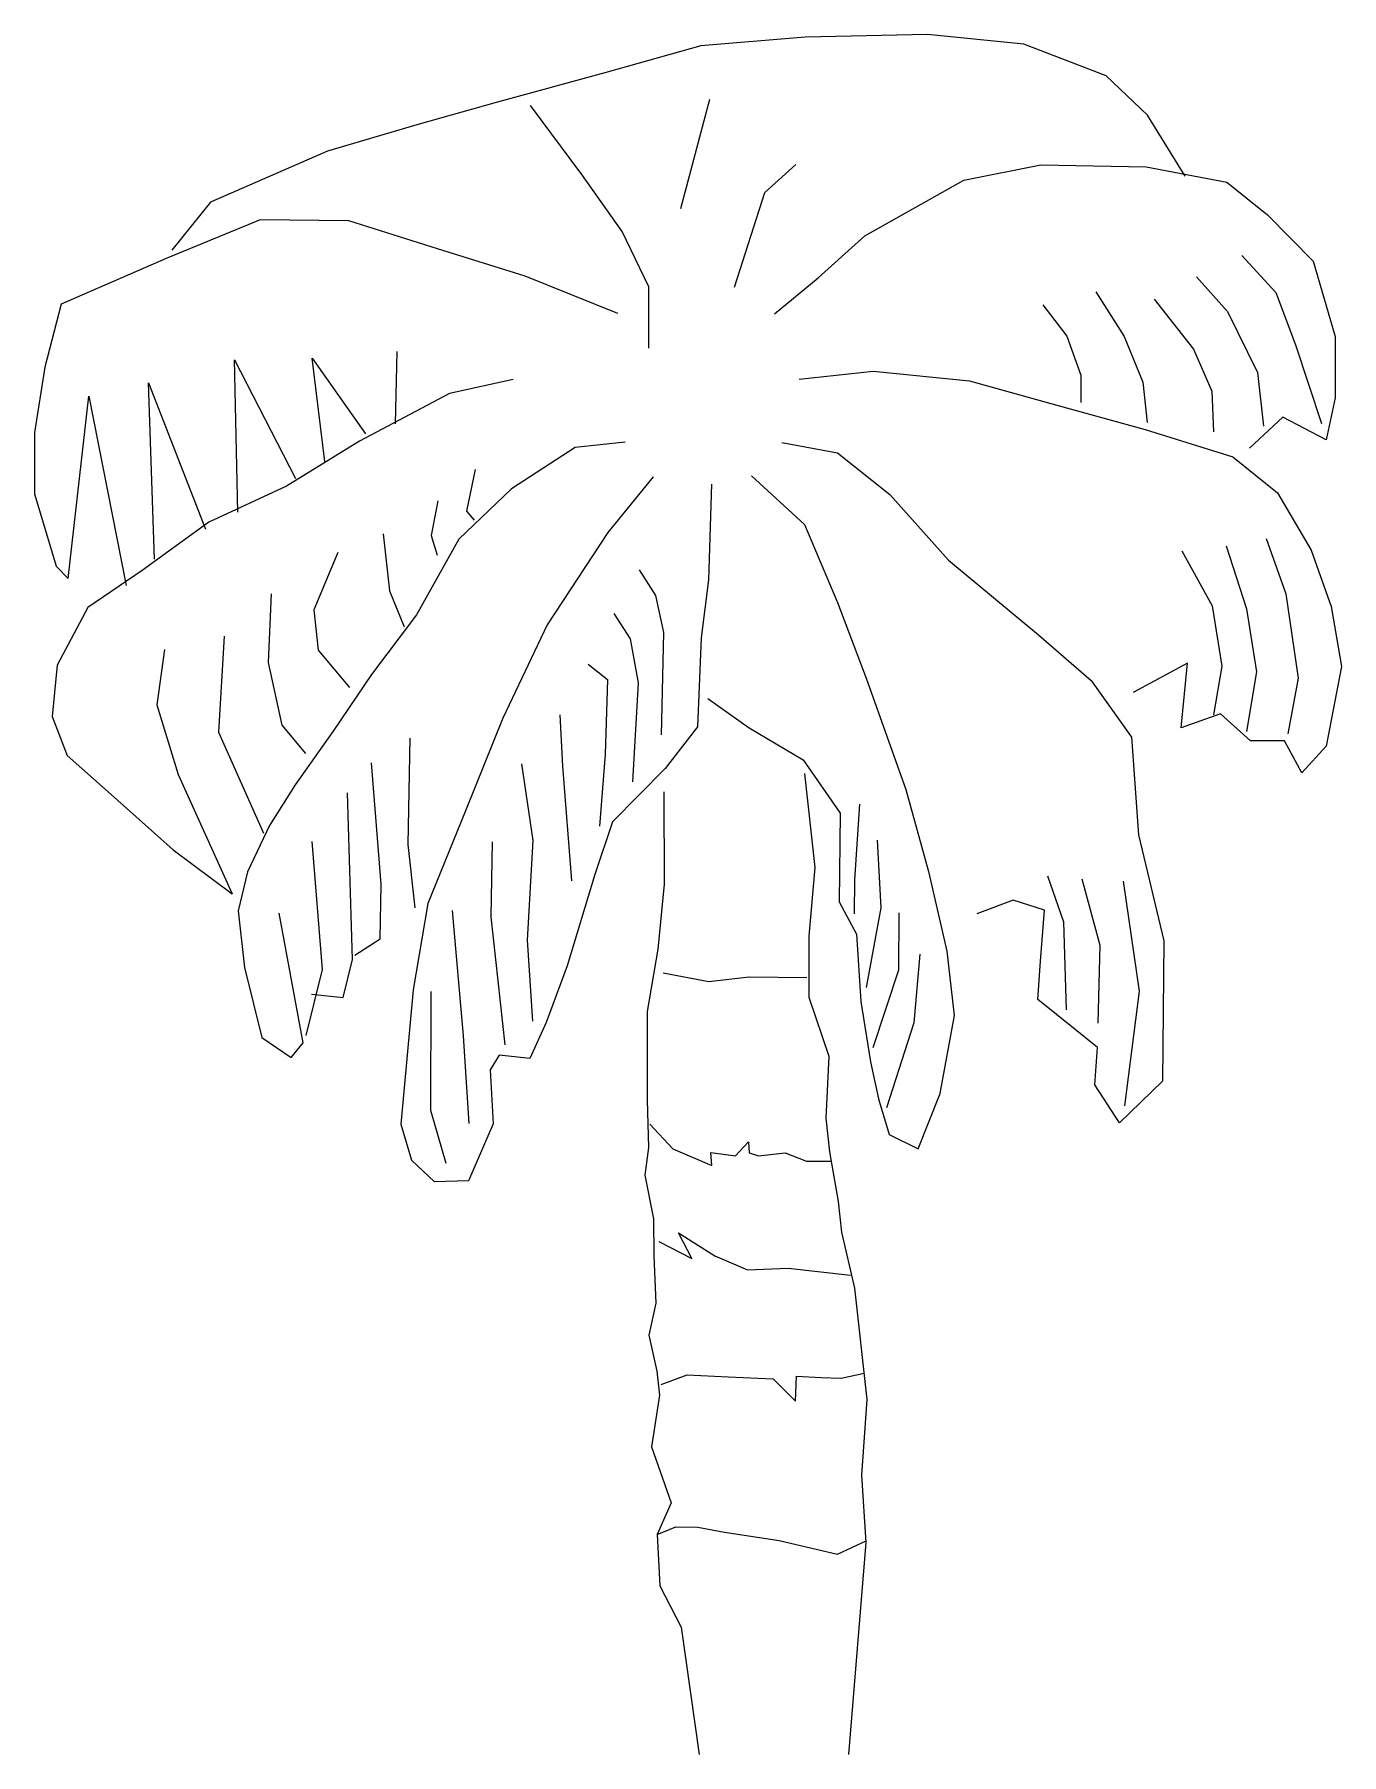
# Model space of a CAD drawing. Header units: millimetres. Extents: x 344.24 to 346.06, y 2540.03 to 2542.42.
import ezdxf

# ---------------------------------------------------------------- set-up
doc = ezdxf.new("R2010")
doc.units = ezdxf.units.MM
doc.header["$LTSCALE"] = 10
doc.layers.add('Vegetais', color=94, linetype='Continuous')

msp = doc.modelspace()

# ---------------------------------------------------------------- linework, layer by layer
at = {"layer": 'Vegetais'}
for p, q in [((345.315, 2542.4154), (345.1702, 2542.4035)), ((345.485, 2542.4193), (345.315, 2542.4154)), ((345.6191, 2542.4057), (345.485, 2542.4193)), ((345.1702, 2542.4035), (345.0364, 2542.3657)), ((345.7336, 2542.3615), (345.6191, 2542.4057)), ((345.0364, 2542.3657), (344.8853, 2542.3247)), ((345.791, 2542.307), (345.7336, 2542.3615)), ((344.8853, 2542.3247), (344.7751, 2542.2936)), ((345.0046, 2542.2242), (344.9331, 2542.3205)), ((345.1424, 2542.1772), (345.1825, 2542.3291)), ((345.8436, 2542.2221), (345.791, 2542.307)), ((344.7751, 2542.2936), (344.6507, 2542.2568)), ((344.6507, 2542.2568), (344.488, 2542.1861)), ((345.0607, 2542.1452), (345.0046, 2542.2242)), ((345.259, 2542.1995), (345.3021, 2542.2381)), ((345.5358, 2542.2166), (345.643, 2542.2379)), ((345.643, 2542.2379), (345.7894, 2542.2351)), ((345.7894, 2542.2351), (345.9014, 2542.2136)), ((345.3982, 2542.1391), (345.5358, 2542.2166)), ((345.9014, 2542.2136), (345.9578, 2542.1684)), ((344.488, 2542.1861), (344.4345, 2542.1193)), ((345.2167, 2542.0677), (345.259, 2542.1995)), ((344.557, 2542.1613), (344.4263, 2542.1076)), ((344.6803, 2542.16), (344.557, 2542.1613)), ((344.8037, 2542.1209), (344.6803, 2542.16)), ((345.9578, 2542.1684), (346.0217, 2542.1038)), ((345.0976, 2542.0681), (345.0607, 2542.1452)), ((345.333, 2542.0805), (345.3982, 2542.1391)), ((344.4263, 2542.1076), (344.2805, 2542.0442)), ((344.9255, 2542.0829), (344.8037, 2542.1209)), ((345.9221, 2542.1117), (345.9697, 2542.0602)), ((345.0544, 2542.0308), (344.9255, 2542.0829)), ((345.2722, 2542.0305), (345.333, 2542.0805)), ((345.8591, 2542.0818), (345.9023, 2542.0338)), ((346.0217, 2542.1038), (346.0523, 2541.9989)), ((345.0976, 2541.9828), (345.0976, 2542.0681)), ((345.7194, 2542.061), (345.7587, 2541.999)), ((345.9697, 2542.0602), (345.9967, 2541.9874)), ((344.2805, 2542.0442), (344.2577, 2541.9564)), ((345.6456, 2542.0433), (345.6788, 2541.9997)), ((345.8003, 2542.0509), (345.8553, 2541.9813)), ((345.9023, 2542.0338), (345.9441, 2541.9491)), ((345.6788, 2541.9997), (345.6984, 2541.945)), ((345.7587, 2541.999), (345.7846, 2541.9356)), ((345.9967, 2541.9874), (346.0332, 2541.8778)), ((346.0523, 2541.9989), (346.0522, 2541.9137)), ((344.5217, 2541.9666), (344.6062, 2541.8014)), ((344.5262, 2541.7547), (344.5217, 2541.9666)), ((344.6297, 2541.9691), (344.7035, 2541.8636)), ((344.6469, 2541.8249), (344.6297, 2541.9691)), ((344.7453, 2541.8777), (344.7477, 2541.978)), ((345.8553, 2541.9813), (345.8807, 2541.9232)), ((344.2577, 2541.9564), (344.2433, 2541.8655)), ((344.909, 2541.939), (344.8204, 2541.9198)), ((345.3066, 2541.9396), (345.4095, 2541.951)), ((345.4095, 2541.951), (345.5436, 2541.9374)), ((345.5436, 2541.9374), (345.6651, 2541.9034)), ((345.6984, 2541.945), (345.6985, 2541.9071)), ((345.9441, 2541.9491), (345.9524, 2541.8743)), ((344.2901, 2541.6624), (344.319, 2541.9158)), ((344.319, 2541.9158), (344.3711, 2541.6524)), ((344.4021, 2541.9345), (344.4814, 2541.7308)), ((344.4103, 2541.6892), (344.4021, 2541.9345)), ((344.8204, 2541.9198), (344.6952, 2541.8532)), ((345.7846, 2541.9356), (345.7908, 2541.8794)), ((345.8807, 2541.9232), (345.8829, 2541.8666)), ((346.0522, 2541.9137), (346.0397, 2541.8555)), ((345.6651, 2541.9034), (345.7878, 2541.8696)), ((344.2433, 2541.8655), (344.2433, 2541.7803)), ((345.7878, 2541.8696), (345.9097, 2541.8317)), ((345.9794, 2541.8867), (345.9328, 2541.8437)), ((346.0397, 2541.8555), (345.9794, 2541.8867)), ((344.6952, 2541.8532), (344.5939, 2541.7906)), ((344.9952, 2541.8444), (344.9068, 2541.7873)), ((345.0647, 2541.852), (344.9952, 2541.8444)), ((345.2825, 2541.8517), (345.3599, 2541.8373)), ((345.3599, 2541.8373), (345.4326, 2541.779)), ((345.9097, 2541.8317), (345.9721, 2541.7817)), ((344.8564, 2541.8142), (344.8439, 2541.756)), ((345.1038, 2541.8036), (345.0407, 2541.7263)), ((345.1848, 2541.7936), (345.1805, 2541.6605)), ((345.2403, 2541.8051), (345.3141, 2541.7375)), ((344.2433, 2541.7803), (344.2734, 2541.6795)), ((344.5939, 2541.7906), (344.4858, 2541.7408)), ((344.8044, 2541.7706), (344.7949, 2541.7222)), ((344.9068, 2541.7873), (344.8334, 2541.7169)), ((345.4326, 2541.779), (345.5143, 2541.6879)), ((345.9721, 2541.7817), (346.0188, 2541.7017)), ((344.8439, 2541.756), (344.8548, 2541.7436)), ((344.4858, 2541.7408), (344.393, 2541.6737)), ((344.7284, 2541.7243), (344.7371, 2541.6454)), ((344.7949, 2541.7222), (344.8033, 2541.6947)), ((345.0407, 2541.7263), (344.9561, 2541.5979)), ((345.3141, 2541.7375), (345.3599, 2541.6289)), ((344.665, 2541.6983), (344.6318, 2541.6189)), ((344.8334, 2541.7169), (344.7746, 2541.6117)), ((345.839, 2541.7008), (345.8812, 2541.6243)), ((345.9004, 2541.7076), (345.929, 2541.6201)), ((345.9561, 2541.7178), (345.9835, 2541.641)), ((346.0188, 2541.7017), (346.0463, 2541.6235)), ((344.2734, 2541.6795), (344.2901, 2541.6624)), ((344.393, 2541.6737), (344.3176, 2541.6221)), ((345.0843, 2541.6743), (345.1071, 2541.6389)), ((345.5143, 2541.6879), (345.6394, 2541.584)), ((345.1805, 2541.6605), (345.1705, 2541.5796)), ((344.5726, 2541.6408), (344.5682, 2541.5456)), ((344.7371, 2541.6454), (344.7575, 2541.5949)), ((345.1071, 2541.6389), (345.1182, 2541.5874)), ((345.3599, 2541.6289), (345.3999, 2541.5238)), ((345.9835, 2541.641), (346.0005, 2541.5238)), ((344.3176, 2541.6221), (344.275, 2541.5417)), ((344.6318, 2541.6189), (344.638, 2541.5628)), ((344.7746, 2541.6117), (344.7121, 2541.529)), ((345.0491, 2541.6136), (345.0719, 2541.5782)), ((345.8812, 2541.6243), (345.8945, 2541.5405)), ((345.929, 2541.6201), (345.9428, 2541.5323)), ((346.0463, 2541.6235), (346.061, 2541.5399)), ((344.5073, 2541.5822), (344.4991, 2541.4487)), ((344.9561, 2541.5979), (344.8947, 2541.468)), ((345.0719, 2541.5782), (345.0827, 2541.5172)), ((345.1182, 2541.5874), (345.115, 2541.445)), ((345.1705, 2541.5796), (345.1652, 2541.4559)), ((345.6394, 2541.584), (345.7128, 2541.5204)), ((344.4241, 2541.5635), (344.4137, 2541.4866)), ((344.638, 2541.5628), (344.6816, 2541.5108)), ((344.275, 2541.5417), (344.268, 2541.4705)), ((344.5682, 2541.5456), (344.5873, 2541.4584)), ((345.0135, 2541.5434), (345.0402, 2541.522)), ((345.8467, 2541.5447), (345.7714, 2541.5039)), ((345.8377, 2541.4544), (345.8467, 2541.5447)), ((345.8945, 2541.5405), (345.883, 2541.4729)), ((345.9428, 2541.5323), (345.9289, 2541.4496)), ((346.061, 2541.5399), (346.0394, 2541.4293)), ((344.7121, 2541.529), (344.6597, 2541.4515)), ((345.0402, 2541.522), (345.0369, 2541.4174)), ((345.0827, 2541.5172), (345.0749, 2541.3797)), ((345.3999, 2541.5238), (345.4549, 2541.3689)), ((345.7128, 2541.5204), (345.7688, 2541.4414)), ((346.0005, 2541.5238), (345.9861, 2541.4464)), ((344.4137, 2541.4866), (344.4433, 2541.3898)), ((345.1798, 2541.4954), (345.2371, 2541.4544)), ((344.268, 2541.4705), (344.2889, 2541.416)), ((344.5873, 2541.4584), (344.6201, 2541.4188)), ((344.8947, 2541.468), (344.8426, 2541.3391)), ((344.974, 2541.4727), (344.9778, 2541.4014)), ((345.8924, 2541.474), (345.8377, 2541.4544)), ((345.9344, 2541.4367), (345.8924, 2541.474)), ((344.4991, 2541.4487), (344.5619, 2541.3082)), ((344.6597, 2541.4515), (344.6059, 2541.3753)), ((344.7652, 2541.4402), (344.7625, 2541.2924)), ((345.1652, 2541.4559), (345.1202, 2541.3982)), ((345.2371, 2541.4544), (345.3123, 2541.4099)), ((345.7688, 2541.4414), (345.7784, 2541.3058)), ((345.9818, 2541.4365), (345.9344, 2541.4367)), ((346.0056, 2541.3918), (345.9818, 2541.4365)), ((344.2889, 2541.416), (344.3459, 2541.3655)), ((345.0369, 2541.4174), (345.0289, 2541.3178)), ((346.0394, 2541.4293), (346.0056, 2541.3918)), ((344.4433, 2541.3898), (344.5185, 2541.2236)), ((344.7254, 2541.2369), (344.7121, 2541.4059)), ((344.9206, 2541.4046), (344.9364, 2541.2981)), ((344.9778, 2541.4014), (344.99, 2541.2418)), ((345.1202, 2541.3982), (345.0472, 2541.3239)), ((345.3123, 2541.4099), (345.3638, 2541.3358)), ((344.3459, 2541.3655), (344.436, 2541.2848)), ((344.6059, 2541.3753), (344.5702, 2541.3186)), ((344.6855, 2541.1324), (344.6788, 2541.3644)), ((345.4549, 2541.3689), (345.4864, 2541.2546)), ((344.8426, 2541.3391), (344.7905, 2541.2103)), ((345.3908, 2541.3483), (345.3835, 2541.2433)), ((344.5702, 2541.3186), (344.5395, 2541.2543)), ((345.0472, 2541.3239), (345.0228, 2541.2508)), ((345.3638, 2541.3358), (345.3625, 2541.2126)), ((344.6438, 2541.1183), (344.6295, 2541.2967)), ((344.7625, 2541.2924), (344.7723, 2541.2042)), ((344.8798, 2541.2959), (344.8778, 2541.1915)), ((344.9364, 2541.2981), (344.9287, 2541.1593)), ((345.4153, 2541.2982), (345.4203, 2541.2041)), ((345.7784, 2541.3058), (345.8136, 2541.1582)), ((344.436, 2541.2848), (344.5185, 2541.2236)), ((344.5395, 2541.2543), (344.5265, 2541.2001)), ((345.0228, 2541.2508), (344.9841, 2541.1234)), ((345.3835, 2541.2433), (345.3833, 2541.1959)), ((345.4864, 2541.2546), (345.5122, 2541.1438)), ((345.6521, 2541.2486), (345.6741, 2541.1847)), ((345.6999, 2541.2444), (345.725, 2541.1525)), ((344.7243, 2541.161), (344.7254, 2541.2369)), ((345.7571, 2541.2412), (345.7794, 2541.0881)), ((344.5265, 2541.2001), (344.5352, 2541.1212)), ((344.6171, 2541.0166), (344.5837, 2541.1969)), ((344.7905, 2541.2103), (344.77, 2541.0903)), ((344.8241, 2541.2005), (344.8393, 2541.0263)), ((345.3625, 2541.2126), (345.3864, 2541.1678)), ((345.4203, 2541.2041), (345.4, 2541.0936)), ((345.4454, 2541.1974), (345.4447, 2541.1175)), ((345.6044, 2541.2149), (345.5538, 2541.1958)), ((345.6479, 2541.2008), (345.6044, 2541.2149)), ((345.6422, 2541.1298), (345.6479, 2541.2008)), ((344.8778, 2541.1915), (344.8975, 2541.0138)), ((345.6741, 2541.1847), (345.6781, 2541.0621)), ((344.6889, 2541.1382), (344.7243, 2541.161)), ((344.9287, 2541.1593), (344.9358, 2541.0464)), ((345.3864, 2541.1678), (345.3927, 2541.0738)), ((345.725, 2541.1525), (345.7221, 2541.0439)), ((345.8136, 2541.1582), (345.8121, 2540.9632)), ((344.6724, 2541.0796), (344.6855, 2541.1324)), ((344.9841, 2541.1234), (344.9549, 2541.0445)), ((345.4747, 2541.1397), (345.4664, 2541.0441)), ((345.5122, 2541.1438), (345.5221, 2541.0543)), ((345.6386, 2541.0766), (345.6422, 2541.1298)), ((344.5352, 2541.1212), (344.5595, 2541.0238)), ((344.6214, 2541.0266), (344.6438, 2541.1183)), ((345.4447, 2541.1175), (345.4093, 2541.0094)), ((344.6286, 2541.0842), (344.6724, 2541.0796)), ((344.77, 2541.0903), (344.7527, 2540.9031)), ((344.7946, 2541.0876), (344.7939, 2540.9225)), ((345.6906, 2541.035), (345.6386, 2541.0766)), ((345.7794, 2541.0881), (345.7591, 2540.9289)), ((345.3927, 2541.0738), (345.406, 2540.9901)), ((345.5221, 2541.0543), (345.5018, 2540.9438)), ((344.9549, 2541.0445), (344.932, 2540.9946)), ((345.4664, 2541.0441), (345.428, 2540.9262)), ((345.7217, 2541.0101), (345.6906, 2541.035)), ((344.5595, 2541.0238), (344.6005, 2540.9959)), ((344.6005, 2540.9959), (344.6171, 2541.0166)), ((344.8393, 2541.0263), (344.8473, 2540.9041)), ((345.718, 2540.9582), (345.7217, 2541.0101)), ((344.8896, 2540.9994), (344.8769, 2540.979)), ((344.932, 2540.9946), (344.8896, 2540.9994)), ((345.406, 2540.9901), (345.4171, 2540.9385)), ((344.8769, 2540.979), (344.8812, 2540.9037)), ((345.7523, 2540.9052), (345.718, 2540.9582)), ((345.8121, 2540.9632), (345.7523, 2540.9052)), ((345.4171, 2540.9385), (345.4321, 2540.8888)), ((345.4722, 2540.8689), (345.5018, 2540.9438)), ((344.7939, 2540.9225), (344.8155, 2540.8491)), ((344.7527, 2540.9031), (344.7677, 2540.8533)), ((344.8812, 2540.9037), (344.8467, 2540.8242)), ((345.4321, 2540.8888), (345.4722, 2540.8689)), ((344.7995, 2540.823), (344.7677, 2540.8533)), ((344.8467, 2540.8242), (344.7995, 2540.823))]:
    msp.add_line(p, q, dxfattribs=at)
at = {"layer": 'Vegetais', "color": 34}
for p, q in [((345.3289, 2541.2602), (345.3144, 2541.3912)), ((345.1184, 2541.3655), (345.119, 2541.2371)), ((345.3205, 2541.1646), (345.3289, 2541.2602)), ((345.119, 2541.2371), (345.11, 2541.1468)), ((345.3204, 2541.0794), (345.3205, 2541.1646)), ((345.11, 2541.1468), (345.0953, 2541.0599)), ((345.1177, 2541.1138), (345.1813, 2541.1019)), ((345.1813, 2541.1019), (345.2374, 2541.1081)), ((345.2374, 2541.1081), (345.3173, 2541.1075)), ((345.3484, 2540.9972), (345.3204, 2541.0794)), ((345.0953, 2541.0599), (345.0953, 2540.9368)), ((345.3444, 2540.9116), (345.3484, 2540.9972)), ((345.0953, 2540.9368), (345.0972, 2540.8708)), ((345.3495, 2540.8648), (345.3444, 2540.9116)), ((345.099, 2540.9034), (345.1312, 2540.8691)), ((345.0972, 2540.8708), (345.092, 2540.8323)), ((345.1312, 2540.8691), (345.1855, 2540.8458)), ((345.184, 2540.8637), (345.218, 2540.8592)), ((345.1855, 2540.8458), (345.184, 2540.8637)), ((345.218, 2540.8592), (345.2365, 2540.8789)), ((345.2365, 2540.8789), (345.2373, 2540.8633)), ((345.2373, 2540.8633), (345.25, 2540.8592)), ((345.25, 2540.8592), (345.2874, 2540.8634)), ((345.2874, 2540.8634), (345.3171, 2540.8517)), ((345.3612, 2540.7957), (345.3495, 2540.8648)), ((345.3171, 2540.8517), (345.3517, 2540.8519)), ((345.092, 2540.8323), (345.1041, 2540.7714)), ((345.3659, 2540.753), (345.3612, 2540.7957)), ((345.1041, 2540.7714), (345.1044, 2540.72)), ((345.1387, 2540.7522), (345.1896, 2540.72)), ((345.1576, 2540.7164), (345.1387, 2540.7522)), ((345.384, 2540.6751), (345.3659, 2540.753)), ((345.1044, 2540.72), (345.1076, 2540.6541)), ((345.1117, 2540.7398), (345.1576, 2540.7164)), ((345.1896, 2540.72), (345.2351, 2540.7006)), ((345.2351, 2540.7006), (345.2916, 2540.7028)), ((345.2916, 2540.7028), (345.3779, 2540.6934)), ((345.4011, 2540.5201), (345.384, 2540.6751)), ((345.1076, 2540.6541), (345.0976, 2540.6097)), ((345.0976, 2540.6097), (345.1086, 2540.5595)), ((345.1086, 2540.5595), (345.1123, 2540.5261)), ((345.1147, 2540.5412), (345.1511, 2540.5547)), ((345.1511, 2540.5547), (345.2082, 2540.5516)), ((345.2082, 2540.5516), (345.2707, 2540.549)), ((345.2707, 2540.549), (345.3017, 2540.5179)), ((345.3017, 2540.5179), (345.3028, 2540.5525)), ((345.3028, 2540.5525), (345.3368, 2540.5509)), ((345.3368, 2540.5509), (345.3653, 2540.55)), ((345.3653, 2540.55), (345.397, 2540.5569)), ((345.1123, 2540.5261), (345.1012, 2540.4545)), ((345.3937, 2540.4151), (345.4011, 2540.5201)), ((345.1012, 2540.4545), (345.1288, 2540.3764)), ((345.4001, 2540.3211), (345.3937, 2540.4151)), ((345.1288, 2540.3764), (345.1093, 2540.3323)), ((345.1093, 2540.3323), (345.1353, 2540.3429)), ((345.1353, 2540.3429), (345.1659, 2540.3426)), ((345.1659, 2540.3426), (345.2029, 2540.3355)), ((345.2029, 2540.3355), (345.2791, 2540.3242)), ((345.1093, 2540.3323), (345.1131, 2540.261)), ((345.2791, 2540.3242), (345.36, 2540.3049)), ((345.36, 2540.3049), (345.3999, 2540.3236)), ((345.3758, 2540.0262), (345.4001, 2540.3211)), ((345.1131, 2540.261), (345.1425, 2540.2034)), ((345.1425, 2540.2034), (345.1675, 2540.0262))]:
    msp.add_line(p, q, dxfattribs=at)

doc.saveas('drawing.dxf')
